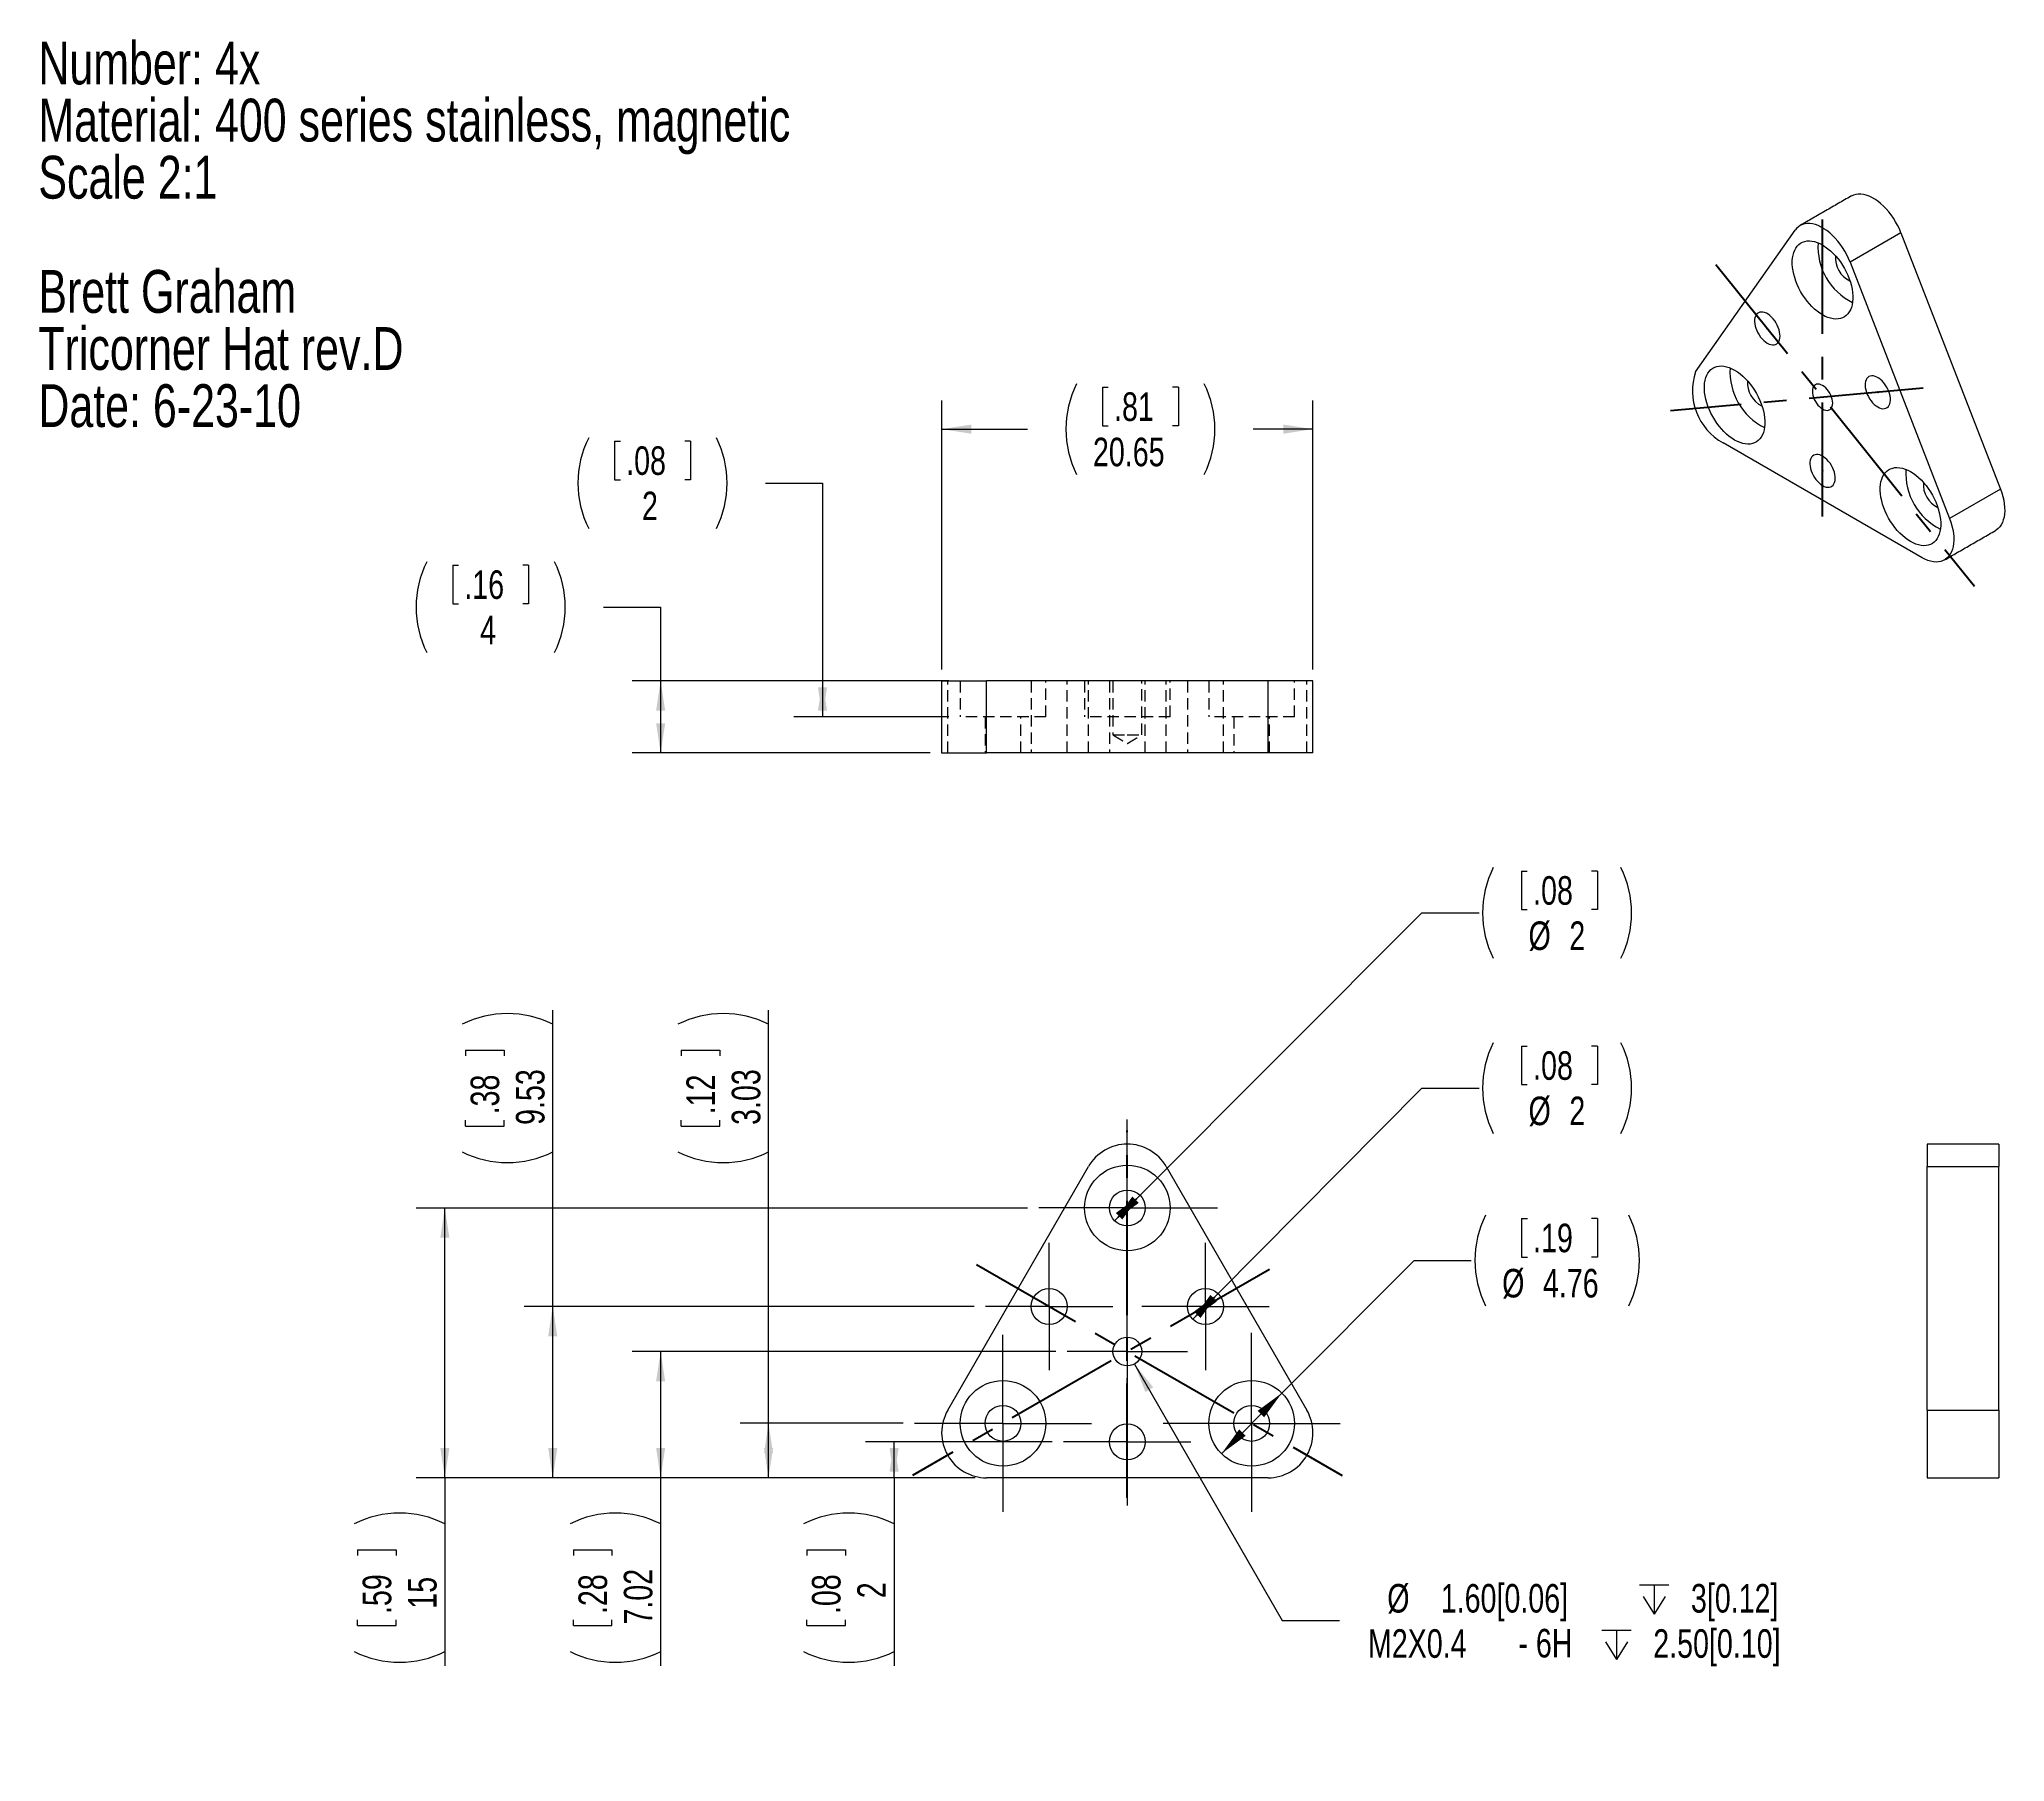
# Model space of a CAD drawing. Header units: millimetres. Extents: x 11 to 230, y 14 to 206.
import ezdxf

# ---------------------------------------------------------------- set-up
doc = ezdxf.new("R2010")
doc.units = ezdxf.units.MM
doc.header["$PDSIZE"] = -1
doc.linetypes.add('CENTERX2', pattern=[20.32, 12.7, -2.54, 2.54, -2.54])
doc.linetypes.add('HIDDEN', pattern=[1.905, 1.27, -0.635])
doc.styles.add('SLDTEXTSTYLE0', font='TXT', dxfattribs={"width": 0.75})
doc.dimstyles.new('SLDDIMSTYLE0', dxfattribs={"dimtxt": 3.175, "dimasz": 3.302, "dimexe": 0, "dimexo": 0.0625, "dimgap": 0.79375, "dimtad": 2, "dimlfac": 0.5, "dimrnd": 1e-09, "dimzin": 12, "dimdsep": 46, "dimtxsty": 'SLDTEXTSTYLE0', "dimsah": 1, "dimcen": 0.09, "dimadec": 0, "dimazin": 0, "dimtfac": 1, "dimtofl": 0, "dimtmove": 0, "dimatfit": 3, "dimfxl": 1, "dimtolj": 1, "dimtzin": 12, "dimarcsym": 0})
doc.dimstyles.new('SLDDIMSTYLE1', dxfattribs={"dimtxt": 3.175, "dimasz": 3.302, "dimexe": 0, "dimexo": 0.0625, "dimgap": 0.79375, "dimtad": 0, "dimtih": 1, "dimtoh": 1, "dimlfac": 0.5, "dimrnd": 1e-09, "dimzin": 12, "dimdsep": 46, "dimtxsty": 'SLDTEXTSTYLE0', "dimsah": 1, "dimcen": 0.09, "dimadec": 0, "dimazin": 0, "dimtfac": 1, "dimtmove": 0, "dimatfit": 3, "dimfxl": 1, "dimtolj": 1, "dimtzin": 12, "dimarcsym": 0})
doc.dimstyles.new('SLDDIMSTYLE2', dxfattribs={"dimtxt": 3.175, "dimasz": 3.302, "dimexe": 0, "dimexo": 0.0625, "dimgap": 0.79375, "dimtad": 0, "dimtih": 1, "dimtoh": 1, "dimlfac": 0.5, "dimrnd": 1e-09, "dimzin": 12, "dimdsep": 46, "dimtxsty": 'SLDTEXTSTYLE0', "dimsah": 1, "dimcen": 0.09, "dimadec": 0, "dimazin": 0, "dimtfac": 1, "dimtofl": 0, "dimtmove": 0, "dimatfit": 3, "dimfxl": 1, "dimtolj": 1, "dimtzin": 12, "dimarcsym": 0})
doc.dimstyles.new('SLDDIMSTYLE3', dxfattribs={"dimtxt": 3.175, "dimasz": 3.302, "dimexe": 0, "dimexo": 0.0625, "dimgap": 0.79375, "dimtad": 0, "dimtih": 1, "dimtoh": 1, "dimlfac": 0.5, "dimrnd": 1e-09, "dimzin": 12, "dimdsep": 46, "dimtxsty": 'SLDTEXTSTYLE0', "dimsah": 1, "dimcen": 0.09, "dimadec": 0, "dimazin": 0, "dimtfac": 1, "dimtofl": 0, "dimtmove": 0, "dimatfit": 3, "dimfxl": 1, "dimtolj": 1, "dimtzin": 12, "dimarcsym": 0})

# ---------------------------------------------------------------- blocks, each defined once
blk = doc.blocks.new('SW_NOTE_0')
at = {"color": 0, "linetype": 'Continuous', "lineweight": 0, "attachment_point": 1, "style": 'SLDTEXTSTYLE0'}
for s, insert, char_height in [('Number: 4x', (0, 6.14), 4.763), ('Material: 400 series stainless, magnetic', (0, -0.21), 4.7625), ('Scale 2:1', (0, -6.56), 4.763), ('Brett Graham', (0, -19.26), 4.7625), ('Tricorner Hat rev.D', (0, -25.61), 4.7625), ('Date: 6-23-10', (0, -31.96), 4.7625)]:
    blk.add_mtext(s, dxfattribs=dict(at, insert=insert, char_height=char_height))
blk = doc.blocks.new('*D2')
at = {"color": 7, "linetype": 'Continuous', "lineweight": 0}
for p, q in [((92.04, 51.84), (92.04, 97.8)), ((82.34, 93.34), (86.63, 93.34)), ((82.34, 93.34), (82.34, 92.7)), ((86.63, 93.34), (86.63, 92.7)), ((82.34, 84.9), (82.34, 85.54)), ((86.63, 84.9), (86.63, 85.54)), ((82.34, 84.9), (86.63, 84.9)), ((107, 51.84), (88.87, 51.84)), ((92.04, 45.78), (92.04, 51.84)), ((115.03, 45.78), (88.87, 45.78))]:
    blk.add_line(p, q, dxfattribs=at)
for centre, start, end in [((87.01, 86.14), 63.4349, 116.5651), ((87.01, 92.1), 243.4349, 296.5651)]:
    blk.add_arc(centre, 11.27, start, end, dxfattribs=at)
for points in [[(92.04, 51.84), (91.54, 48.53), (92.55, 48.53)], [(92.04, 45.78), (92.55, 49.09), (91.54, 49.09)]]:
    blk.add_solid(points, dxfattribs=at)
at = {"color": 7, "linetype": 'Continuous', "lineweight": 0, "char_height": 3.175, "attachment_point": 1, "rotation": 90, "style": 'SLDTEXTSTYLE0'}
for s, insert in [('.12', (82.91, 86.19)), ('3.03', (87.95, 85.02))]:
    blk.add_mtext(s, dxfattribs=dict(at, insert=insert))
blk = doc.blocks.new('*D3')
at = {"color": 7, "linetype": 'Continuous', "lineweight": 0}
for p, q in [((123.59, 49.78), (102.83, 49.78)), ((106.01, 45.78), (106.01, 49.78)), ((115.03, 45.78), (102.83, 45.78)), ((106.01, 45.78), (106.01, 24.88)), ((96.31, 37.78), (100.59, 37.78)), ((96.31, 37.78), (96.31, 37.14)), ((100.59, 37.78), (100.59, 37.14)), ((96.31, 29.34), (96.31, 29.99)), ((96.31, 29.34), (100.59, 29.34)), ((100.59, 29.34), (100.59, 29.99))]:
    blk.add_line(p, q, dxfattribs=at)
for centre, start, end in [((100.97, 30.58), 63.4349, 116.5651), ((100.97, 36.54), 243.4349, 296.5651)]:
    blk.add_arc(centre, 11.27, start, end, dxfattribs=at)
for points in [[(106.01, 49.78), (105.5, 46.48), (106.51, 46.48)], [(106.01, 45.78), (106.51, 49.09), (105.5, 49.09)]]:
    blk.add_solid(points, dxfattribs=at)
at = {"color": 7, "linetype": 'Continuous', "lineweight": 0, "attachment_point": 1, "rotation": 90, "style": 'SLDTEXTSTYLE0'}
for s, insert, char_height in [('.08', (96.87, 30.63), 3.175), ('2', (101.91, 32.39), 3.17)]:
    blk.add_mtext(s, dxfattribs=dict(at, insert=insert, char_height=char_height))
blk = doc.blocks.new('*D4')
at = {"color": 7, "linetype": 'Continuous', "lineweight": 0}
for p, q in [((123.99, 59.82), (76.87, 59.82)), ((80.04, 59.82), (80.04, 45.78)), ((115.03, 45.78), (76.87, 45.78)), ((80.04, 45.78), (80.04, 24.88)), ((70.34, 37.78), (74.63, 37.78)), ((70.34, 37.78), (70.34, 37.14)), ((74.63, 37.78), (74.63, 37.14)), ((70.34, 29.34), (70.34, 29.99)), ((70.34, 29.34), (74.63, 29.34)), ((74.63, 29.34), (74.63, 29.99))]:
    blk.add_line(p, q, dxfattribs=at)
for centre, start, end in [((75.01, 30.58), 63.4349, 116.5651), ((75.01, 36.54), 243.4349, 296.5651)]:
    blk.add_arc(centre, 11.27, start, end, dxfattribs=at)
for points in [[(80.04, 59.82), (79.54, 56.52), (80.55, 56.52)], [(80.04, 45.78), (80.55, 49.09), (79.54, 49.09)]]:
    blk.add_solid(points, dxfattribs=at)
at = {"color": 7, "linetype": 'Continuous', "lineweight": 0, "char_height": 3.175, "attachment_point": 1, "rotation": 90, "style": 'SLDTEXTSTYLE0'}
for s, insert in [('7.02', (75.95, 29.46)), ('.28', (70.91, 30.63))]:
    blk.add_mtext(s, dxfattribs=dict(at, insert=insert))
blk = doc.blocks.new('*D5')
at = {"color": 7, "linetype": 'Continuous', "lineweight": 0}
for p, q in [((68.04, 64.84), (68.04, 97.8)), ((58.34, 93.34), (62.63, 93.34)), ((58.34, 93.34), (58.34, 92.7)), ((62.63, 93.34), (62.63, 92.7)), ((58.34, 84.9), (58.34, 85.54)), ((62.63, 84.9), (62.63, 85.54)), ((58.34, 84.9), (62.63, 84.9)), ((114.9, 64.84), (64.87, 64.84)), ((68.04, 45.78), (68.04, 64.84)), ((115.03, 45.78), (64.87, 45.78))]:
    blk.add_line(p, q, dxfattribs=at)
for centre, start, end in [((63.01, 86.14), 63.4349, 116.5651), ((63.01, 92.1), 243.4349, 296.5651)]:
    blk.add_arc(centre, 11.27, start, end, dxfattribs=at)
for points in [[(68.04, 64.84), (67.54, 61.53), (68.55, 61.53)], [(68.04, 45.78), (68.55, 49.09), (67.54, 49.09)]]:
    blk.add_solid(points, dxfattribs=at)
at = {"color": 7, "linetype": 'Continuous', "lineweight": 0, "char_height": 3.175, "attachment_point": 1, "rotation": 90, "style": 'SLDTEXTSTYLE0'}
for s, insert in [('.38', (58.91, 86.19)), ('9.53', (63.95, 85.02))]:
    blk.add_mtext(s, dxfattribs=dict(at, insert=insert))
blk = doc.blocks.new('*D6')
at = {"color": 7, "linetype": 'Continuous', "lineweight": 0}
for p, q in [((120.83, 75.78), (52.87, 75.78)), ((56.04, 45.78), (56.04, 75.78)), ((115.03, 45.78), (52.87, 45.78)), ((56.04, 45.78), (56.04, 24.88)), ((46.34, 37.78), (50.63, 37.78)), ((46.34, 37.78), (46.34, 37.14)), ((50.63, 37.78), (50.63, 37.14)), ((46.34, 29.34), (46.34, 29.99)), ((46.34, 29.34), (50.63, 29.34)), ((50.63, 29.34), (50.63, 29.99))]:
    blk.add_line(p, q, dxfattribs=at)
for centre, start, end in [((51.01, 30.58), 63.4349, 116.5651), ((51.01, 36.54), 243.4349, 296.5651)]:
    blk.add_arc(centre, 11.27, start, end, dxfattribs=at)
for points in [[(56.04, 75.78), (55.54, 72.48), (56.55, 72.48)], [(56.04, 45.78), (56.55, 49.09), (55.54, 49.09)]]:
    blk.add_solid(points, dxfattribs=at)
at = {"color": 7, "linetype": 'Continuous', "lineweight": 0, "char_height": 3.175, "attachment_point": 1, "rotation": 90, "style": 'SLDTEXTSTYLE0'}
for s, insert in [('.59', (46.91, 30.63)), ('15', (51.95, 31.22))]:
    blk.add_mtext(s, dxfattribs=dict(at, insert=insert))
blk = doc.blocks.new('*D7')
at = {"color": 7, "linetype": 'Continuous', "lineweight": 0}
for p, q in [((175.78, 113.25), (175.78, 108.97)), ((175.78, 113.25), (176.42, 113.25)), ((184.22, 113.25), (183.58, 113.25)), ((184.22, 113.25), (184.22, 108.97)), ((133.36, 77.2), (164.71, 108.59)), ((164.71, 108.59), (171.06, 108.59)), ((175.78, 108.97), (176.42, 108.97)), ((184.22, 108.97), (183.58, 108.97)), ((130.53, 74.37), (133.36, 77.2))]:
    blk.add_line(p, q, dxfattribs=at)
for centre, start, end in [((182.72, 108.59), 153.4349, 206.5651), ((176.76, 108.59), 333.4349, 26.5651)]:
    blk.add_arc(centre, 11.27, start, end, dxfattribs=at)
for points in [[(130.53, 74.37), (133.22, 76.35), (132.5, 77.06)], [(133.36, 77.2), (130.66, 75.22), (131.38, 74.5)]]:
    blk.add_solid(points, dxfattribs=at)
at = {"color": 7, "linetype": 'Continuous', "lineweight": 0, "attachment_point": 1, "style": 'SLDTEXTSTYLE0'}
for s, insert, char_height in [('.08', (177.07, 112.68), 3.175), ('%%c', (176.56, 107.65), 3.175), ('2', (181.1, 107.65), 3.17)]:
    blk.add_mtext(s, dxfattribs=dict(at, insert=insert, char_height=char_height))
blk = doc.blocks.new('*D8')
at = {"color": 7, "linetype": 'Continuous', "lineweight": 0}
for p, q in [((175.78, 93.78), (175.78, 89.5)), ((175.78, 93.78), (176.42, 93.78)), ((184.22, 93.78), (183.58, 93.78)), ((184.22, 93.78), (184.22, 89.5)), ((142.04, 66.26), (164.71, 89.12)), ((164.71, 89.12), (171.06, 89.12)), ((175.78, 89.5), (176.42, 89.5)), ((184.22, 89.5), (183.58, 89.5)), ((139.22, 63.42), (142.04, 66.26))]:
    blk.add_line(p, q, dxfattribs=at)
for centre, start, end in [((182.72, 89.12), 153.4349, 206.5651), ((176.76, 89.12), 333.4349, 26.5651)]:
    blk.add_arc(centre, 11.27, start, end, dxfattribs=at)
for points in [[(139.22, 63.42), (141.91, 65.4), (141.19, 66.12)], [(142.04, 66.26), (139.36, 64.27), (140.08, 63.55)]]:
    blk.add_solid(points, dxfattribs=at)
at = {"color": 7, "linetype": 'Continuous', "lineweight": 0, "attachment_point": 1, "style": 'SLDTEXTSTYLE0'}
for s, insert, char_height in [('.08', (177.07, 93.21), 3.175), ('%%c', (176.56, 88.17), 3.175), ('2', (181.1, 88.17), 3.17)]:
    blk.add_mtext(s, dxfattribs=dict(at, insert=insert, char_height=char_height))
blk = doc.blocks.new('*D9')
at = {"color": 7, "linetype": 'Continuous', "lineweight": 0}
for p, q in [((175.78, 74.61), (175.78, 70.33)), ((175.78, 74.61), (176.43, 74.61)), ((184.22, 74.61), (183.58, 74.61)), ((184.22, 74.61), (184.22, 70.33)), ((149.13, 55.21), (163.85, 69.95)), ((163.85, 69.95), (170.2, 69.95)), ((175.78, 70.33), (176.43, 70.33)), ((184.22, 70.33), (183.58, 70.33)), ((142.41, 48.46), (149.13, 55.21))]:
    blk.add_line(p, q, dxfattribs=at)
for centre, start, end in [((181.86, 69.95), 153.4349, 206.5651), ((177.62, 69.95), 333.4349, 26.5651)]:
    blk.add_arc(centre, 11.27, start, end, dxfattribs=at)
for points in [[(149.13, 55.21), (146.44, 53.23), (147.16, 52.51)], [(142.41, 48.46), (145.1, 50.44), (144.38, 51.16)]]:
    blk.add_solid(points, dxfattribs=at)
at = {"color": 7, "linetype": 'Continuous', "lineweight": 0, "char_height": 3.175, "attachment_point": 1, "style": 'SLDTEXTSTYLE0'}
for s, insert in [('.19', (177.07, 74.04)), ('%%c', (173.63, 69.01)), ('4.76', (178.16, 69.01))]:
    blk.add_mtext(s, dxfattribs=dict(at, insert=insert))
blk = doc.blocks.new('SW_SYMBOL_HOLE_DEPTH')
at = {"color": 0, "linetype": 'Continuous', "lineweight": 0}
for p, q in [((0, 875), (800, 875)), ((100, 555), (400, 75)), ((400, 875), (400, 75)), ((700, 555), (400, 75))]:
    blk.add_line(p, q, dxfattribs=at)
blk = doc.blocks.new('*D10')
at = {"color": 7, "linetype": 'Continuous', "lineweight": 0}
for p, q in [((132.74, 58.43), (149.18, 29.93)), ((149.18, 29.93), (155.53, 29.93))]:
    blk.add_line(p, q, dxfattribs=at)
blk.add_solid([(132.74, 58.43), (133.95, 55.32), (134.83, 55.83)], dxfattribs=at)
at = {"color": 7, "linetype": 'Continuous', "lineweight": 0, "xscale": 0.0040555664, "yscale": 0.0040555664, "zscale": 0.0040555664}
for p in [(188.92, 30.32), (184.72, 25.28)]:
    blk.add_blockref('SW_SYMBOL_HOLE_DEPTH', p, dxfattribs=at)
at = {"color": 7, "linetype": 'Continuous', "lineweight": 0, "char_height": 3.175, "attachment_point": 1, "style": 'SLDTEXTSTYLE0'}
for s, insert in [('%%c', (160.85, 33.97)), ('1.60[0.06]', (166.8, 33.97)), ('3[0.12]', (194.62, 33.97)), ('M2X0.4', (158.7, 28.94)), (' - 6H ', (174.55, 28.98)), ('2.50[0.10]', (190.43, 28.94))]:
    blk.add_mtext(s, dxfattribs=dict(at, insert=insert))
blk = doc.blocks.new('SW_CENTERMARKSYMBOL_0')
at = {"color": 0, "linetype": 'Continuous', "lineweight": 0}
for p, q in [((0, 5.08), (0, 9.84)), ((0, 0), (0, 5.08)), ((-5.08, 0), (-9.84, 0)), ((0, 0), (-5.08, 0)), ((0, 0), (0, -5.08)), ((0, 0), (5.08, 0)), ((5.08, 0), (10.02, 0)), ((0, -5.08), (0, -9.84))]:
    blk.add_line(p, q, dxfattribs=at)
blk = doc.blocks.new('SW_CENTERMARKSYMBOL_1')
at = {"color": 0, "linetype": 'Continuous', "lineweight": 0}
for p, q in [((0, 5.08), (0, 9.8425)), ((0, 0), (0, 5.08)), ((-5.08, 0), (-9.8425, 0)), ((0, 0), (-5.08, 0)), ((0, 0), (0, -5.08)), ((0, 0), (5.08, 0)), ((5.08, 0), (9.8425, 0)), ((0, -5.08), (0, -9.8425))]:
    blk.add_line(p, q, dxfattribs=at)
blk = doc.blocks.new('SW_CENTERMARKSYMBOL_2')
at = {"color": 0, "linetype": 'Continuous', "lineweight": 0}
for p, q in [((0, 5.08), (0, 10.06)), ((0, 0), (0, 5.08)), ((-5.08, 0), (-9.84, 0)), ((0, 0), (-5.08, 0)), ((0, 0), (0, -5.08)), ((0, 0), (5.08, 0)), ((5.08, 0), (9.84, 0)), ((0, -5.08), (0, -9.84))]:
    blk.add_line(p, q, dxfattribs=at)
blk = doc.blocks.new('SW_CENTERMARKSYMBOL_3')
at = {"color": 0, "linetype": 'Continuous', "lineweight": 0}
for p, q in [((0, 5.08), (0, 6.68)), ((0, 0), (0, 5.08)), ((-5.08, 0), (-6.68, 0)), ((0, 0), (-5.08, 0)), ((0, 0), (0, -5.08)), ((0, 0), (5.08, 0)), ((5.08, 0), (6.68, 0)), ((0, -5.08), (0, -6.68))]:
    blk.add_line(p, q, dxfattribs=at)
blk = doc.blocks.new('SW_CENTERMARKSYMBOL_4')
at = {"color": 0, "linetype": 'Continuous', "lineweight": 0}
for p, q in [((0, 5.08), (0, 7.08)), ((0, 0), (0, 5.08)), ((-5.08, 0), (-7.08, 0)), ((0, 0), (-5.08, 0)), ((0, 0), (0, -5.08)), ((0, 0), (5.08, 0)), ((5.08, 0), (7.08, 0)), ((0, -5.08), (0, -7.08))]:
    blk.add_line(p, q, dxfattribs=at)
blk = doc.blocks.new('SW_CENTERMARKSYMBOL_5')
at = {"color": 0, "linetype": 'Continuous', "lineweight": 0}
for p, q in [((0, 5.08), (0, 7.08)), ((0, 0), (0, 5.08)), ((-5.08, 0), (-7.08, 0)), ((0, 0), (-5.08, 0)), ((0, 0), (0, -5.08)), ((0, 0), (5.08, 0)), ((5.08, 0), (7.08, 0)), ((0, -5.08), (0, -7.08))]:
    blk.add_line(p, q, dxfattribs=at)
blk = doc.blocks.new('SW_CENTERMARKSYMBOL_6')
at = {"color": 0, "linetype": 'Continuous', "lineweight": 0}
for p, q in [((0, 5.08), (0, 7.08)), ((0, 0), (0, 5.08)), ((-5.08, 0), (-7.08, 0)), ((0, 0), (-5.08, 0)), ((0, 0), (0, -5.08)), ((0, 0), (5.08, 0)), ((5.08, 0), (7.08, 0)), ((0, -5.08), (0, -7.08))]:
    blk.add_line(p, q, dxfattribs=at)
blk = doc.blocks.new('*D19')
at = {"color": 7, "linetype": 'Continuous', "lineweight": 0}
for p, q in [((129.18, 167.05), (129.18, 162.77)), ((129.18, 167.05), (129.82, 167.05)), ((137.62, 167.05), (136.97, 167.05)), ((137.62, 167.05), (137.62, 162.77)), ((111.3, 135.66), (111.3, 165.57)), ((152.59, 135.66), (152.59, 165.57)), ((111.3, 162.39), (120.84, 162.39)), ((129.18, 162.77), (129.82, 162.77)), ((137.62, 162.77), (136.97, 162.77)), ((152.59, 162.39), (145.95, 162.39))]:
    blk.add_line(p, q, dxfattribs=at)
for centre, start, end in [((136.38, 162.39), 153.4349, 206.5651), ((130.42, 162.39), 333.4349, 26.5651)]:
    blk.add_arc(centre, 11.27, start, end, dxfattribs=at)
for points in [[(111.3, 162.39), (114.6, 161.88), (114.6, 162.9)], [(152.59, 162.39), (149.29, 162.9), (149.29, 161.88)]]:
    blk.add_solid(points, dxfattribs=at)
at = {"color": 7, "linetype": 'Continuous', "lineweight": 0, "char_height": 3.175, "attachment_point": 1, "style": 'SLDTEXTSTYLE0'}
for s, insert in [('.81', (130.47, 166.48)), ('20.65', (128.12, 161.44))]:
    blk.add_mtext(s, dxfattribs=dict(at, insert=insert))
blk = doc.blocks.new('*D20')
at = {"color": 7, "linetype": 'Continuous', "lineweight": 0}
for p, q in [((56.92, 147.26), (56.92, 142.98)), ((56.92, 147.26), (57.57, 147.26)), ((65.36, 147.26), (64.72, 147.26)), ((65.36, 147.26), (65.36, 142.98)), ((56.92, 142.98), (57.57, 142.98)), ((65.36, 142.98), (64.72, 142.98)), ((73.69, 142.6), (80.04, 142.6)), ((80.04, 142.6), (80.04, 134.39)), ((110.03, 134.39), (76.87, 134.39)), ((80.04, 134.39), (80.04, 126.39)), ((110.03, 126.39), (76.87, 126.39))]:
    blk.add_line(p, q, dxfattribs=at)
for centre, start, end in [((64.12, 142.6), 153.4349, 206.5651), ((58.16, 142.6), 333.4349, 26.5651)]:
    blk.add_arc(centre, 11.27, start, end, dxfattribs=at)
for points in [[(80.04, 134.39), (79.54, 131.09), (80.55, 131.09)], [(80.04, 126.39), (80.55, 129.69), (79.54, 129.69)]]:
    blk.add_solid(points, dxfattribs=at)
at = {"color": 7, "linetype": 'Continuous', "lineweight": 0, "attachment_point": 1, "style": 'SLDTEXTSTYLE0'}
for s, insert, char_height in [('.16', (58.21, 146.69), 3.175), ('4', (59.97, 141.65), 3.17)]:
    blk.add_mtext(s, dxfattribs=dict(at, insert=insert, char_height=char_height))
blk = doc.blocks.new('*D21')
at = {"color": 7, "linetype": 'Continuous', "lineweight": 0}
for p, q in [((74.92, 161.05), (74.92, 156.77)), ((74.92, 161.05), (75.57, 161.05)), ((83.36, 161.05), (82.72, 161.05)), ((83.36, 161.05), (83.36, 156.77)), ((74.92, 156.77), (75.57, 156.77)), ((83.36, 156.77), (82.72, 156.77)), ((91.69, 156.39), (98.04, 156.39)), ((98.04, 156.39), (98.04, 134.39)), ((112.08, 134.39), (94.87, 134.39)), ((98.04, 134.39), (98.04, 130.39)), ((112.08, 130.39), (94.87, 130.39))]:
    blk.add_line(p, q, dxfattribs=at)
for centre, start, end in [((82.12, 156.39), 153.4349, 206.5651), ((76.16, 156.39), 333.4349, 26.5651)]:
    blk.add_arc(centre, 11.27, start, end, dxfattribs=at)
for points in [[(98.04, 134.39), (97.54, 131.09), (98.55, 131.09)], [(98.04, 130.39), (98.55, 133.69), (97.54, 133.69)]]:
    blk.add_solid(points, dxfattribs=at)
at = {"color": 7, "linetype": 'Continuous', "lineweight": 0, "attachment_point": 1, "style": 'SLDTEXTSTYLE0'}
for s, insert, char_height in [('.08', (76.21, 160.48), 3.175), ('2', (77.97, 155.44), 3.17)]:
    blk.add_mtext(s, dxfattribs=dict(at, insert=insert, char_height=char_height))

msp = doc.modelspace()

# ---------------------------------------------------------------- linework, layer by layer
at = {"color": 7, "linetype": 'CENTERX2'}
for p, q in [((209.259, 152.669), (209.259, 186.029)), ((197.402, 180.694), (226.158, 144.92)), ((220.433, 166.942), (192.36, 164.432)), ((131.943, 43.562), (131.943, 84.418)), ((147.745, 68.942), (108.044, 46.02)), ((115.174, 69.5), (155.842, 46.02))]:
    msp.add_line(p, q, dxfattribs=at)
at = {"color": 7, "linetype": 'Continuous', "lineweight": 15}
for p, q in [((195.133, 168.763), (206.197, 184.505)), ((217.978, 184.236), (212.321, 180.97)), ((217.978, 184.236), (229.042, 155.718)), ((212.321, 180.97), (223.386, 152.453)), ((220.324, 148.096), (198.195, 160.871)), ((229.042, 155.718), (223.386, 152.453)), ((111.295, 134.39), (116.295, 134.39)), ((116.295, 126.39), (116.295, 134.39)), ((147.591, 134.39), (116.295, 134.39)), ((147.591, 126.39), (147.591, 134.39)), ((152.591, 134.39), (147.591, 134.39)), ((111.295, 126.39), (116.295, 126.39)), ((147.591, 126.39), (116.295, 126.39)), ((152.591, 126.39), (147.591, 126.39)), ((220.878, 82.887), (220.878, 80.387)), ((228.878, 82.887), (228.878, 80.387)), ((111.965, 53.284), (127.613, 80.387)), ((136.273, 80.387), (151.921, 53.284)), ((220.878, 80.387), (228.878, 80.387)), ((220.878, 53.284), (220.878, 80.387)), ((228.878, 53.284), (228.878, 80.387)), ((220.878, 53.284), (220.878, 45.784)), ((220.878, 53.284), (228.878, 53.284)), ((228.878, 53.284), (228.878, 45.784)), ((147.591, 45.784), (116.295, 45.784)), ((220.878, 45.784), (228.878, 45.784))]:
    msp.add_line(p, q, dxfattribs=at)
at = {"color": 7, "linetype": 'HIDDEN', "lineweight": 0}
for p, q in [((111.965, 126.39), (111.965, 134.39)), ((127.613, 126.39), (127.613, 134.39)), ((136.273, 126.39), (136.273, 134.39)), ((151.921, 126.39), (151.921, 134.39)), ((122.879, 130.39), (113.354, 130.39)), ((136.705, 130.39), (127.18, 130.39)), ((150.532, 130.39), (141.007, 130.39)), ((130.343, 128.39), (131.943, 128.39)), ((131.943, 128.39), (133.543, 128.39))]:
    msp.add_line(p, q, dxfattribs=at)
at = {"color": 7, "linetype": 'Continuous', "lineweight": 15, "flags": 128}
for points in [[(217.978, 184.236), (217.805, 184.649), (217.607, 185.056), (217.387, 185.455), (217.147, 185.841), (216.889, 186.211), (216.614, 186.563), (216.325, 186.894), (216.024, 187.2), (215.714, 187.479), (215.398, 187.729), (215.077, 187.948), (214.755, 188.133), (214.435, 188.285), (214.118, 188.4), (213.808, 188.479), (213.508, 188.52), (213.218, 188.523), (212.944, 188.489), (212.685, 188.417), (212.445, 188.308), (212.416, 188.292)], [(212.321, 180.97), (212.148, 181.383), (211.95, 181.791), (211.731, 182.189), (211.49, 182.575), (211.232, 182.946), (210.957, 183.298), (210.668, 183.628), (210.367, 183.934), (210.057, 184.213), (209.741, 184.463), (209.42, 184.682), (209.098, 184.868), (208.778, 185.019), (208.461, 185.134), (208.151, 185.213), (207.851, 185.254), (207.562, 185.258), (207.287, 185.223), (207.028, 185.151), (206.788, 185.043), (206.568, 184.898), (206.371, 184.718), (206.197, 184.505)], [(209.259, 182.868), (209.561, 182.679), (209.861, 182.459), (210.155, 182.211), (210.443, 181.937), (210.72, 181.64), (210.986, 181.321), (211.239, 180.983), (211.475, 180.629), (211.693, 180.262), (211.892, 179.884), (212.07, 179.5), (212.225, 179.111), (212.356, 178.72), (212.462, 178.332), (212.542, 177.95), (212.596, 177.575), (212.623, 177.212), (212.623, 176.863), (212.596, 176.531), (212.542, 176.219), (212.462, 175.929), (212.356, 175.664), (212.225, 175.425), (212.07, 175.215), (211.892, 175.035), (211.693, 174.887), (211.475, 174.772), (211.239, 174.691), (210.986, 174.644), (210.72, 174.633), (210.443, 174.656), (210.155, 174.714), (209.861, 174.806), (209.561, 174.932), (209.259, 175.091), (208.957, 175.281), (208.658, 175.501), (208.363, 175.748), (208.076, 176.022), (207.798, 176.32), (207.532, 176.639), (207.28, 176.976), (207.044, 177.33), (206.825, 177.697), (206.626, 178.075), (206.449, 178.46), (206.294, 178.849), (206.163, 179.239), (206.056, 179.627), (205.976, 180.01), (205.922, 180.384), (205.895, 180.747), (205.895, 181.096), (205.922, 181.428), (205.976, 181.74), (206.056, 182.03), (206.163, 182.296), (206.294, 182.534), (206.449, 182.744), (206.626, 182.924), (206.825, 183.072), (207.044, 183.187), (207.28, 183.268), (207.532, 183.315), (207.798, 183.327), (208.076, 183.304), (208.363, 183.246), (208.658, 183.153), (208.957, 183.027), (209.259, 182.868)], [(203.115, 171.954), (203.311, 171.856), (203.504, 171.792), (203.69, 171.763), (203.864, 171.769), (204.024, 171.811), (204.166, 171.887), (204.287, 171.997), (204.386, 172.137), (204.46, 172.306), (204.507, 172.499), (204.528, 172.714), (204.521, 172.946), (204.487, 173.19), (204.426, 173.442), (204.339, 173.696), (204.229, 173.949), (204.097, 174.194), (203.946, 174.428), (203.779, 174.645), (203.598, 174.842), (203.409, 175.014), (203.213, 175.159), (203.016, 175.273), (202.821, 175.354), (202.631, 175.401), (202.451, 175.412), (202.283, 175.388), (202.132, 175.329), (202, 175.236), (201.89, 175.11), (201.803, 174.955), (201.742, 174.774), (201.708, 174.569), (201.701, 174.346), (201.722, 174.107), (201.77, 173.859), (201.844, 173.605), (201.942, 173.35), (202.064, 173.101), (202.206, 172.861), (202.365, 172.634), (202.539, 172.427), (202.725, 172.242), (202.918, 172.083), (203.115, 171.954)], [(199.482, 168.957), (199.784, 168.768), (200.083, 168.548), (200.378, 168.3), (200.665, 168.026), (200.943, 167.729), (201.209, 167.41), (201.462, 167.072), (201.698, 166.718), (201.916, 166.351), (202.115, 165.973), (202.293, 165.589), (202.448, 165.2), (202.579, 164.809), (202.685, 164.421), (202.765, 164.039), (202.819, 163.664), (202.846, 163.301), (202.846, 162.952), (202.819, 162.62), (202.765, 162.308), (202.685, 162.018), (202.579, 161.753), (202.448, 161.514), (202.293, 161.304), (202.115, 161.124), (201.916, 160.976), (201.698, 160.861), (201.462, 160.78), (201.209, 160.733), (200.943, 160.722), (200.665, 160.745), (200.378, 160.803), (200.083, 160.895), (199.784, 161.021), (199.482, 161.18), (199.18, 161.37), (198.881, 161.59), (198.586, 161.837), (198.299, 162.111), (198.021, 162.409), (197.755, 162.727), (197.503, 163.065), (197.267, 163.419), (197.048, 163.786), (196.849, 164.164), (196.672, 164.549), (196.517, 164.938), (196.386, 165.328), (196.279, 165.716), (196.199, 166.099), (196.145, 166.473), (196.118, 166.836), (196.118, 167.185), (196.145, 167.517), (196.199, 167.829), (196.279, 168.119), (196.386, 168.385), (196.517, 168.623), (196.672, 168.833), (196.849, 169.013), (197.048, 169.161), (197.267, 169.276), (197.503, 169.357), (197.755, 169.404), (198.021, 169.416), (198.299, 169.393), (198.586, 169.335), (198.881, 169.242), (199.18, 169.116), (199.482, 168.957)], [(215.404, 164.859), (215.601, 164.762), (215.794, 164.697), (215.979, 164.668), (216.153, 164.675), (216.313, 164.717), (216.455, 164.793), (216.576, 164.902), (216.675, 165.043), (216.749, 165.211), (216.797, 165.405), (216.817, 165.619), (216.81, 165.851), (216.776, 166.095), (216.715, 166.347), (216.629, 166.602), (216.518, 166.854), (216.386, 167.1), (216.235, 167.334), (216.068, 167.551), (215.888, 167.748), (215.698, 167.92), (215.503, 168.064), (215.305, 168.178), (215.11, 168.259), (214.92, 168.306), (214.74, 168.318), (214.573, 168.293), (214.421, 168.234), (214.289, 168.141), (214.179, 168.016), (214.093, 167.861), (214.032, 167.68), (213.997, 167.475), (213.991, 167.251), (214.011, 167.013), (214.059, 166.764), (214.133, 166.51), (214.231, 166.256), (214.353, 166.006), (214.495, 165.766), (214.654, 165.54), (214.829, 165.332), (215.014, 165.148), (215.207, 164.989), (215.404, 164.859)], [(209.259, 164.636), (209.436, 164.55), (209.609, 164.499), (209.773, 164.482), (209.924, 164.502), (210.059, 164.557), (210.175, 164.647), (210.267, 164.768), (210.335, 164.918), (210.377, 165.093), (210.391, 165.29), (210.377, 165.502), (210.335, 165.725), (210.267, 165.954), (210.175, 166.182), (210.059, 166.405), (209.924, 166.616), (209.773, 166.81), (209.609, 166.984), (209.436, 167.131), (209.259, 167.249), (209.082, 167.335), (208.91, 167.387), (208.746, 167.403), (208.594, 167.384), (208.459, 167.329), (208.344, 167.239), (208.251, 167.118), (208.183, 166.968), (208.142, 166.792), (208.128, 166.596), (208.142, 166.384), (208.183, 166.16), (208.251, 165.932), (208.344, 165.703), (208.459, 165.481), (208.594, 165.27), (208.746, 165.075), (208.91, 164.902), (209.082, 164.755), (209.259, 164.636)], [(209.259, 156.117), (209.456, 156.019), (209.649, 155.955), (209.834, 155.926), (210.009, 155.932), (210.168, 155.974), (210.31, 156.05), (210.432, 156.16), (210.53, 156.3), (210.604, 156.469), (210.652, 156.662), (210.673, 156.877), (210.666, 157.108), (210.631, 157.353), (210.57, 157.604), (210.484, 157.859), (210.374, 158.112), (210.242, 158.357), (210.09, 158.591), (209.923, 158.808), (209.743, 159.005), (209.553, 159.177), (209.358, 159.322), (209.161, 159.436), (208.965, 159.517), (208.776, 159.563), (208.595, 159.575), (208.428, 159.551), (208.277, 159.492), (208.145, 159.398), (208.034, 159.273), (207.948, 159.118), (207.887, 158.937), (207.853, 158.732), (207.846, 158.509), (207.867, 158.27), (207.914, 158.021), (207.988, 157.768), (208.087, 157.513), (208.208, 157.264), (208.35, 157.023), (208.51, 156.797), (208.684, 156.59), (208.869, 156.405), (209.062, 156.246), (209.259, 156.117)], [(219.036, 157.669), (219.338, 157.479), (219.638, 157.259), (219.932, 157.012), (220.22, 156.738), (220.497, 156.44), (220.764, 156.122), (221.016, 155.784), (221.252, 155.43), (221.47, 155.063), (221.669, 154.685), (221.847, 154.3), (222.002, 153.911), (222.133, 153.521), (222.239, 153.133), (222.319, 152.75), (222.373, 152.376), (222.401, 152.013), (222.401, 151.664), (222.373, 151.332), (222.319, 151.02), (222.239, 150.73), (222.133, 150.464), (222.002, 150.226), (221.847, 150.016), (221.669, 149.836), (221.47, 149.688), (221.252, 149.573), (221.016, 149.492), (220.764, 149.445), (220.497, 149.433), (220.22, 149.456), (219.932, 149.514), (219.638, 149.607), (219.338, 149.733), (219.036, 149.892), (218.734, 150.081), (218.435, 150.301), (218.14, 150.549), (217.853, 150.823), (217.575, 151.12), (217.309, 151.439), (217.057, 151.777), (216.821, 152.131), (216.602, 152.498), (216.403, 152.876), (216.226, 153.26), (216.071, 153.65), (215.94, 154.04), (215.834, 154.428), (215.753, 154.81), (215.699, 155.185), (215.672, 155.548), (215.672, 155.897), (215.699, 156.229), (215.753, 156.541), (215.834, 156.831), (215.94, 157.096), (216.071, 157.335), (216.226, 157.545), (216.403, 157.725), (216.602, 157.873), (216.821, 157.988), (217.057, 158.069), (217.309, 158.116), (217.575, 158.127), (217.853, 158.104), (218.14, 158.046), (218.435, 157.954), (218.734, 157.828), (219.036, 157.669)], [(229.042, 155.718), (229.191, 155.303), (229.312, 154.888), (229.406, 154.479), (229.471, 154.077), (229.508, 153.687), (229.515, 153.311), (229.493, 152.953), (229.442, 152.615), (229.362, 152.301), (229.255, 152.013), (229.12, 151.754), (228.959, 151.525), (228.773, 151.328), (228.564, 151.166), (228.48, 151.114)], [(223.386, 152.453), (223.534, 152.037), (223.655, 151.623), (223.749, 151.213), (223.814, 150.811), (223.851, 150.421), (223.858, 150.045), (223.836, 149.687), (223.785, 149.35), (223.706, 149.036), (223.598, 148.748), (223.463, 148.488), (223.302, 148.259), (223.116, 148.063), (222.908, 147.9), (222.677, 147.774), (222.428, 147.683), (222.161, 147.63), (221.878, 147.614), (221.583, 147.637), (221.278, 147.697), (220.964, 147.794), (220.645, 147.927), (220.324, 148.096)]]:
    msp.add_lwpolyline(points, dxfattribs=at)
at = {"color": 7, "linetype": 'Continuous', "lineweight": 15}
for centre, radius in [((131.943, 75.784), 4.762), ((131.943, 75.784), 2), ((123.253, 64.836), 2), ((140.633, 64.836), 2), ((131.943, 59.819), 1.6), ((118.116, 51.836), 4.762), ((145.77, 51.836), 4.762), ((118.116, 51.836), 2), ((145.77, 51.836), 2), ((131.943, 49.784), 2)]:
    msp.add_circle(centre, radius, dxfattribs=at)
for centre, radius, start, end in [((215.657, 182.673), 6.914, 176.34031, 243.65432), ((213.575, 181.471), 2.891, 175.98472, 244.0099), ((201.403, 166.656), 6.615, 161.42619, 240.98518), ((205.88, 168.762), 6.914, 176.34031, 243.65431), ((203.797, 167.56), 2.891, 175.98468, 244.00995), ((225.435, 157.474), 6.914, 176.3403, 243.65432), ((223.352, 156.271), 2.891, 175.98466, 244.00996), ((131.943, 77.887), 5, 30, 150), ((116.295, 50.784), 5, 150, 270), ((147.591, 50.784), 5, 270, 30)]:
    msp.add_arc(centre, radius, start, end, dxfattribs=at)
for points in [[(212.416, 188.292), (206.759, 185.027)], [(222.824, 147.849), (228.48, 151.114)], [(111.295, 134.39), (111.295, 126.39)], [(152.591, 126.39), (152.591, 134.39)], [(228.878, 82.887), (220.878, 82.887)]]:
    msp.add_open_spline(points, degree=1, dxfattribs=at)
at = {"color": 7, "linetype": 'HIDDEN', "lineweight": 0}
for points in [[(113.354, 134.39), (113.354, 130.39)], [(121.253, 134.39), (121.253, 126.39)], [(122.879, 130.39), (122.879, 134.39)], [(125.253, 126.39), (125.253, 134.39)], [(127.18, 134.39), (127.18, 130.39)], [(129.943, 134.39), (129.943, 126.39)], [(130.343, 134.39), (130.343, 128.39)], [(133.543, 128.39), (133.543, 134.39)], [(133.943, 126.39), (133.943, 134.39)], [(136.705, 130.39), (136.705, 134.39)], [(138.633, 134.39), (138.633, 126.39)], [(141.007, 134.39), (141.007, 130.39)], [(142.633, 126.39), (142.633, 134.39)], [(150.532, 130.39), (150.532, 134.39)], [(116.116, 130.39), (116.116, 126.39)], [(120.116, 126.39), (120.116, 130.39)], [(143.77, 130.39), (143.77, 126.39)], [(147.77, 126.39), (147.77, 130.39)], [(130.343, 128.39), (131.943, 127.429)], [(131.943, 127.429), (133.543, 128.39)]]:
    msp.add_open_spline(points, degree=1, dxfattribs=at)
at = {"color": 7, "linetype": 'Continuous'}
for p in [(203.115, 173.587), (215.404, 166.492), (209.259, 157.75)]:
    msp.add_point(p, dxfattribs=at)

# ---------------------------------------------------------------- block references
at = {"color": 7, "linetype": 'Continuous', "lineweight": 0}
for name, p in [('SW_NOTE_0', (10.837, 199.348)), ('SW_CENTERMARKSYMBOL_0', (131.943, 75.784)), ('SW_CENTERMARKSYMBOL_6', (123.253, 64.836)), ('SW_CENTERMARKSYMBOL_5', (140.633, 64.836)), ('SW_CENTERMARKSYMBOL_3', (131.943, 59.819)), ('SW_CENTERMARKSYMBOL_1', (118.116, 51.836)), ('SW_CENTERMARKSYMBOL_2', (145.77, 51.836)), ('SW_CENTERMARKSYMBOL_4', (131.943, 49.784))]:
    msp.add_blockref(name, p, dxfattribs=at)

# ---------------------------------------------------------------- dimensions: what is measured, and where the dimension line sits
dim = msp.add_linear_dim(base=(152.591, 162.39), p1=(111.295, 134.39), p2=(152.591, 134.39), text='(<>)', dimstyle='SLDDIMSTYLE3', dxfattribs=at)
dim.commit()
dim.dimension.update_dxf_attribs({"geometry": '*D19', "text_midpoint": (133.397, 162.39), "dimtype": 160})
for base, p1, p2, dimstyle, picture, middle in [((98.044, 130.39), (113.354, 134.39), (113.354, 130.39), 'SLDDIMSTYLE3', '*D21', (98.044, 156.39)), ((80.044, 126.39), (111.295, 134.39), (111.295, 126.39), 'SLDDIMSTYLE3', '*D20', (80.044, 142.601)), ((68.044, 64.836), (116.295, 45.784), (116.173, 64.836), 'SLDDIMSTYLE0', '*D5', (68.044, 89.12)), ((92.044, 51.836), (116.295, 45.784), (108.274, 51.836), 'SLDDIMSTYLE0', '*D2', (92.044, 89.12)), ((56.044, 75.784), (116.295, 45.784), (122.1, 75.784), 'SLDDIMSTYLE0', '*D6', (56.044, 33.562)), ((80.044, 45.784), (125.263, 59.819), (116.295, 45.784), 'SLDDIMSTYLE0', '*D4', (80.044, 33.562)), ((106.005, 49.784), (116.295, 45.784), (124.863, 49.784), 'SLDDIMSTYLE0', '*D3', (106.005, 33.562))]:
    dim = msp.add_linear_dim(base=base, p1=p1, p2=p2, angle=90, text='(<>)', dimstyle=dimstyle, dxfattribs=at)
    dim.commit()
    dim.dimension.update_dxf_attribs({"geometry": picture, "text_midpoint": middle, "dimtype": 160})
for p1, p2, text, dimstyle, picture, middle in [((133.356, 77.199), (130.53, 74.369), '(<>)', 'SLDDIMSTYLE1', '*D7', (179.744, 108.591)), ((142.041, 66.256), (139.225, 63.415), '(<>)', 'SLDDIMSTYLE1', '*D8', (179.744, 89.12)), ((149.134, 55.207), (142.406, 48.464), '(<>)', 'SLDDIMSTYLE1', '*D9', (179.744, 69.952)), ((131.144, 61.205), (132.742, 58.432), '<> {\\fGDT;x} 3[0.12]\\PM2X0.4 - 6H {\\fGDT;x} 2.50[0.10]\\P', 'SLDDIMSTYLE2', '*D10', (179.744, 29.929))]:
    dim = msp.add_diameter_dim_2p(p1=p1, p2=p2, text=text, dimstyle=dimstyle, dxfattribs=at)
    dim.commit()
    dim.dimension.update_dxf_attribs({"geometry": picture, "text_midpoint": middle, "dimtype": 163})

doc.saveas('drawing.dxf')
